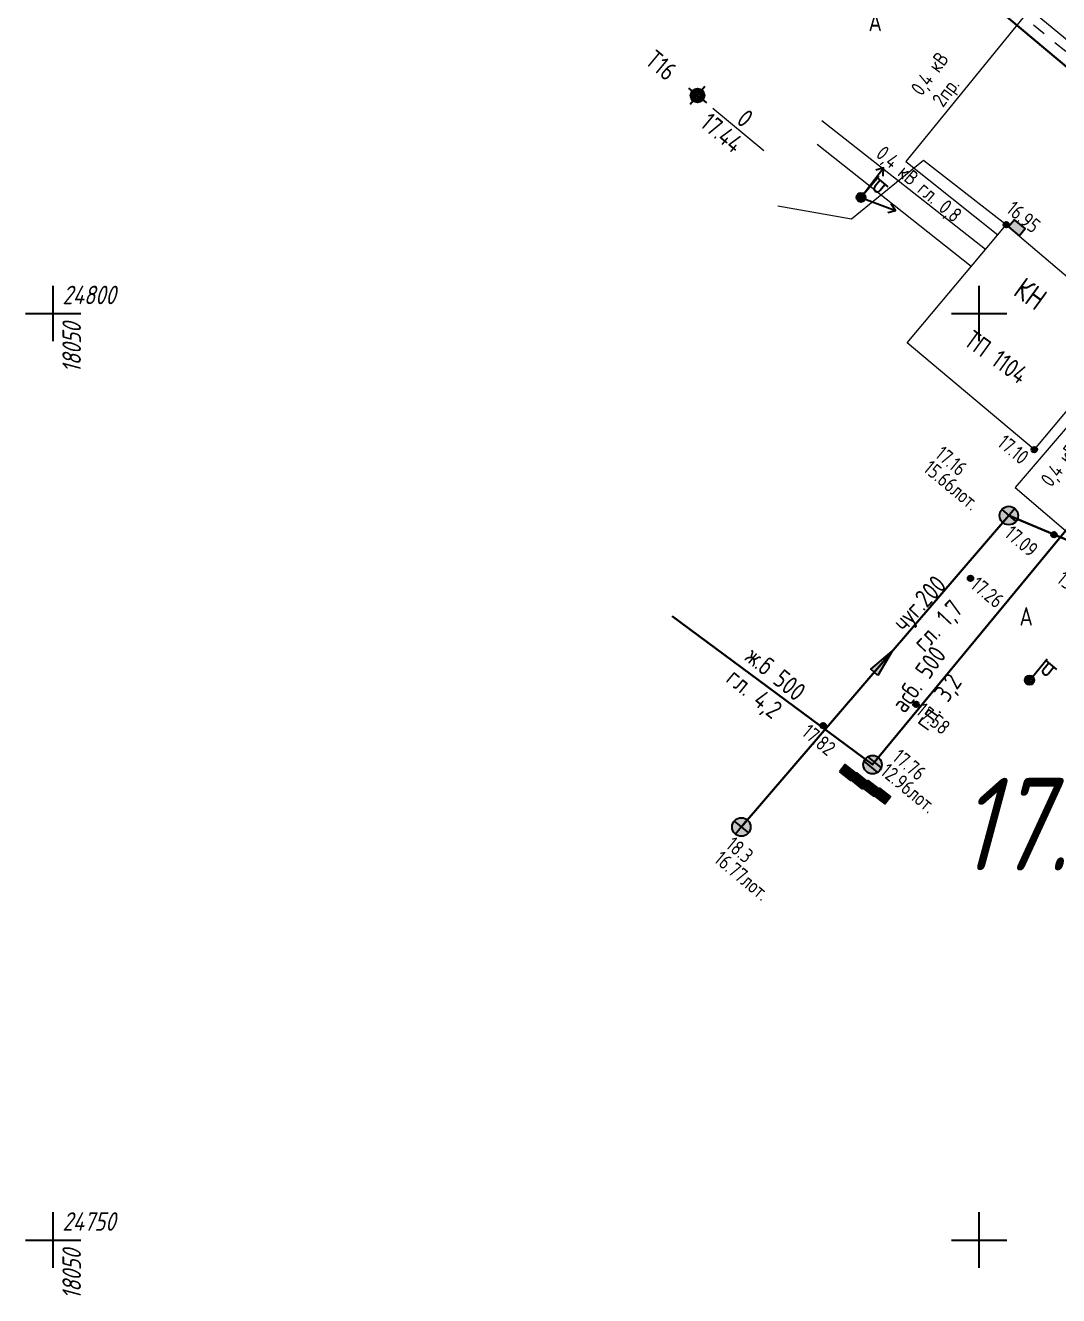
# Model space of a CAD drawing. Header units: metres. Extents: x -2 to 4153, y 0 to 2058.
# Drawn here: x 2640.5 to 2696.3, y 1753.3 to 1821.8 of the extents above; entities that cross this region are included whole.
import ezdxf
from ezdxf.enums import TextEntityAlignment as Align

# ---------------------------------------------------------------- set-up
doc = ezdxf.new("R2010")
doc.units = ezdxf.units.M
doc.linetypes.add('g5_01_5x1_5', pattern=[1.5, 0.75, -0.75])
for name, color, linetype, transparency in [('01_Геодезические пункты', 7, 'Continuous', 0.65), ('02_Сетка', 7, 'Continuous', 0.65), ('03_Здания и строения', 7, 'Continuous', 0.65), ('06_Инженерно-технические сооружения', 7, 'Continuous', 0.65), ('07_Объекты электропередачи', 7, 'Continuous', 0.65), ('10_Границы покрытий и угодий', 7, 'Continuous', 0.65), ('30_Канализация', 7, 'Continuous', 0.65), ('37_Кабель низкого напряжения', 7, 'Continuous', 0.65), ('44_Крышки колодцев', 7, 'Continuous', 0.65), ('61_Отметки высоты поверхности', 7, 'Continuous', 0.65)]:
    doc.layers.add(name, color=color, linetype=linetype, transparency=transparency)
doc.layers.add('Вспомогательный текст', color=7, linetype='Continuous', plot=False)
doc.layers.add('Сетка', color=7, linetype='Continuous')
doc.styles.add('LIKE11', font='GOST_0.TTF')
doc.styles.add('LIKE14', font='GOST_0.TTF')
doc.styles.add('LIKE17', font='GOST_0.TTF')
doc.styles.add('LIKE32', font='GOST_0.TTF')
doc.styles.add('LIKE36', font='GOST_0.TTF')
doc.styles.add('Line_GUGK', font='GOST_0.TTF')
doc.styles.get("Standard").update_dxf_attribs({"font": '', "oblique": 15})
doc.styles.get('Standard').set_extended_font_data('GOST_type_A')
doc.linetypes.add('g5_119_3', pattern='A,4,-1,[31,GUGK_2005.shx,S=0.1,R=0,X=0,Y=0],4,[31,GUGK_2005.shx,S=0.1,R=180,X=0,Y=0],-1', length=10)
doc.linetypes.add('g5_122_k', pattern='A,1,-1,1.5,-0.4,["К",Line_GUGK,S=1,R=0,X=0,Y=-0.5],-1.5,1.5,-1,4,-1,4,-1,3', length=20.9)
doc.linetypes.add('g5_122_kl', pattern='A,1,-1,1.5,-0.4,["Кл",Line_GUGK,S=1,R=0,X=0,Y=-0.5],-2.4,1.5,-1,4,-1,4,-1,3', length=21.8)

# ---------------------------------------------------------------- blocks, each defined once
blk = doc.blocks.new('g5_012')
at = {"color": 92}
for points in [[(0, -1.5), (0, 1.5)], [(-1.5, 0), (1.5, 0)]]:
    blk.add_lwpolyline(points, dxfattribs=at)
blk = doc.blocks.new('g5_115_1')
at = {"color": 0}
for points in [[(0, 0), (2, 0)], [(1.647, -0.252), (2, 0), (1.647, 0.252)]]:
    blk.add_lwpolyline(points, dxfattribs=at)
blk = doc.blocks.new('g5_330')
blk.add_hatch(color=0).paths.add_polyline_path([(0.15, 0, 1), (-0.15, 0, 1)])
at = {"color": 0}
blk.add_circle((0, 0), 0.15, dxfattribs=at)
blk = doc.blocks.new('g5_117kb')
h = blk.add_hatch(color=255)
h.paths.add_polyline_path([(0.037, 0.037), (0.461, 0.037, 0.367426), (0.037, 0.461)])
h.paths.add_polyline_path([(-0.038, 0.461, 0.367426), (-0.461, 0.037), (-0.038, 0.037)])
h.paths.add_polyline_path([(-0.038, -0.038), (-0.461, -0.038, 0.367426), (-0.038, -0.461)])
h.paths.add_polyline_path([(0.037, -0.461, 0.367426), (0.461, -0.038), (0.037, -0.038)])
at = {"color": 0}
for points in [[(-0.5, 0), (0.5, 0)], [(0, 0.5), (0, -0.5)]]:
    blk.add_lwpolyline(points, dxfattribs=at)
blk.add_circle((0, 0), 0.5, dxfattribs=at)
blk = doc.blocks.new('g5_110_1c')
h = blk.add_hatch(color=255)
edge = h.paths.add_edge_path()
edge.add_arc((0, 0), 0.212, 0, 360)
edge = h.paths.add_edge_path(flags=16)
edge.add_arc((0, 0), 0.0975, 0, 360)
h = blk.add_hatch(color=0)
edge = h.paths.add_edge_path()
edge.add_arc((0, 0), 0.06, 0, 360)
at = {"color": 0}
for p, q in [((0, 0.25), (0, 1.5)), ((0, 1.375), (0.75, 1.375))]:
    blk.add_line(p, q, dxfattribs=at)
blk.add_lwpolyline([(0.2, 1.375), (0.2, 0.932, 1.040016), (0.55, 0.932), (0.55, 1.375)], format="xyb", dxfattribs=at)
for radius in [0.25, 0.06]:
    blk.add_circle((0, 0), radius, dxfattribs=at)
blk = doc.blocks.new('g5_113a')
blk.add_hatch(color=0).paths.add_polyline_path([(-0.375, 0), (0.375, 0), (0.375, 0.5), (-0.375, 0.5)])
at = {"color": 0}
blk.add_lwpolyline([(-0.375, 0), (0.375, 0), (0.375, 0.5), (-0.375, 0.5)], close=True, dxfattribs=at)
blk = doc.blocks.new('g5_005_1')
h = blk.add_hatch(color=255)
edge = h.paths.add_edge_path()
edge.add_arc((0, 0), 0.338, 0, 360)
edge = h.paths.add_edge_path(flags=16)
edge.add_arc((0, 0), 0.1, 0, 360)
at = {"color": 0}
for p, q in [((-0.625, 0), (-0.375, 0)), ((0, 0.625), (0, 0.375)), ((0.375, 0), (0.625, 0)), ((0, -0.375), (0, -0.625))]:
    blk.add_line(p, q, dxfattribs=at)
for radius in [0.375, 0.0625]:
    blk.add_circle((0, 0), radius, dxfattribs=at)
blk = doc.blocks.new('g5_128a')
h = blk.add_hatch(color=255)
h.paths.add_polyline_path([(-0.1625, 0.2125), (-0.3375, 0.2125), (-0.3375, -0.2125), (-0.1625, -0.2125)])
h.paths.add_polyline_path([(0.0875, 0.2125), (-0.0875, 0.2125), (-0.0875, -0.2125), (0.0875, -0.2125)])
h.paths.add_polyline_path([(0.3375, 0.2125), (0.1625, 0.2125), (0.1625, -0.2125), (0.3375, -0.2125)])
at = {"color": 0}
blk.add_lwpolyline([(-0.375, -0.25), (0.375, -0.25), (0.375, 0.25), (-0.375, 0.25)], close=True, dxfattribs=at)
for points in [[(-0.125, -0.25), (-0.125, 0.25)], [(0.125, -0.25), (0.125, 0.25)]]:
    blk.add_lwpolyline(points, dxfattribs=at)
blk = doc.blocks.new('g5_117kl')
h = blk.add_hatch(color=255)
h.paths.add_polyline_path([(0.418, 0.198, 0.633652), (-0.418, 0.198)])
h.paths.add_polyline_path([(-0.446, 0.122, 0.067116), (-0.463, 0, 0.067116), (-0.446, -0.122), (0.446, -0.122, 0.067116), (0.463, 0, 0.067116), (0.446, 0.122)])
h.paths.add_polyline_path([(-0.418, -0.198, 0.633652), (0.418, -0.198)])
at = {"color": 0}
for p, q in [((-0.474, 0.16), (0.474, 0.16)), ((-0.474, -0.16), (0.474, -0.16))]:
    blk.add_line(p, q, dxfattribs=at)
blk.add_circle((0, 0), 0.5, dxfattribs=at)
blk = doc.blocks.new('g5_122_3')
blk.add_hatch(color=0).paths.add_polyline_path([(0, -0.25), (0, 0.25), (1.5, 0)])
at = {"color": 0}
blk.add_lwpolyline([(0, -0.25), (0, 0.25), (1.5, 0), (0, -0.25)], dxfattribs=at)

msp = doc.modelspace()

# ---------------------------------------------------------------- linework, layer by layer
at = {"layer": '01_Геодезические пункты', "color": 7, "lineweight": 20, "flags": 128}
msp.add_lwpolyline([(2680.403, 1815.044), (2677.654, 1817.333)], dxfattribs=at)
at = {"layer": '03_Здания и строения', "color": 7, "linetype": 'Continuous', "lineweight": 20, "flags": 128}
for points in [[(2709.991, 1816.674), (2707.337, 1819.023), (2698.843, 1825.974), (2698.201, 1826.559), (2695.052, 1822.447), (2706.704, 1812.864), (2709.991, 1816.674)], [(2693.492, 1811.054), (2700.306, 1805.262), (2695.002, 1798.92), (2688.148, 1804.681), (2693.492, 1811.054)]]:
    msp.add_lwpolyline(points, dxfattribs=at)
at = {"layer": '10_Границы покрытий и угодий', "color": 7, "linetype": 'g5_01_5x1_5', "lineweight": 20, "flags": 128}
msp.add_lwpolyline([(2712.744, 1815.581), (2706.176, 1812.584), (2693.017, 1823.43), (2692.533, 1823.793)], dxfattribs=at)
at = {"layer": '30_Канализация', "color": 32, "linetype": 'g5_122_k', "lineweight": 30, "flags": 128}
msp.add_lwpolyline([(2679.185, 1778.554), (2693.63, 1795.36), (2697.689, 1793.655), (2715.302, 1812.832), (2729.142, 1801.607), (2757.485, 1834.508)], dxfattribs=at)
at = {"layer": '30_Канализация', "color": 32, "linetype": 'g5_122_kl', "lineweight": 30, "flags": 128}
for points in [[(2687.637, 1827.219), (2708.94, 1809.361)], [(2675.459, 1789.929), (2686.272, 1781.919), (2708.94, 1809.361)]]:
    msp.add_lwpolyline(points, dxfattribs=at)
at = {"layer": '37_Кабель низкого напряжения', "color": 1, "linetype": 'g5_119_3', "lineweight": 20, "flags": 128}
for points in [[(2709.163, 1924.267), (2696.502, 1908.58), (2737.612, 1875.269), (2688.064, 1814.474), (2693.037, 1810.512)], [(2692.366, 1809.712), (2683.539, 1816.662)], [(2691.603, 1808.801), (2683.287, 1815.386)], [(2693.492, 1811.054), (2689.017, 1814.522), (2685.127, 1811.363), (2681.16, 1812.057)], [(2698.584, 1803.203), (2699.039, 1802.785), (2693.967, 1796.879), (2702.314, 1789.743)]]:
    msp.add_lwpolyline(points, dxfattribs=at)

# ---------------------------------------------------------------- block references
at = {"layer": '01_Геодезические пункты', "color": 7, "linetype": 'Continuous', "lineweight": 20, "rotation": 320.2244407250127}
msp.add_blockref('g5_005_1', (2676.817, 1818.03, 17.445), dxfattribs=at)
at = {"layer": '02_Сетка', "color": 92, "linetype": 'Continuous', "lineweight": 15, "ltscale": 0.5}
for p in [(2642.029, 1806.265), (2692.029, 1806.265), (2642.029, 1756.265), (2692.029, 1756.265)]:
    msp.add_blockref('g5_012', p, dxfattribs=at)
at = {"layer": '06_Инженерно-технические сооружения', "color": 7, "linetype": 'Continuous', "lineweight": 20}
for p, rotation in [((2684.935, 1781.5, 17.669), 321.6950619219023), ((2685.555, 1781.052, 17.669), 320.7933090504353), ((2686.179, 1780.639, 17.771), 322.4517867792394), ((2686.798, 1780.227, 17.792), 322.2173429107316)]:
    msp.add_blockref('g5_128a', p, dxfattribs=dict(at, rotation=rotation))
at = {"layer": '07_Объекты электропередачи', "color": 7, "linetype": 'Continuous', "lineweight": 20}
for name, p, rotation in [('g5_110_1c', (2685.645, 1812.531, 17.315), 320.2244407250127), ('g5_115_1', (2685.645, 1812.531, 17.315), 52.51059679189558), ('g5_115_1', (2685.645, 1812.531, 17.315), 339.491547412249), ('g5_113a', (2693.907, 1810.701), 320.1306380070104), ('g5_110_1c', (2694.747, 1786.474, 17.418), 320.2244407250127)]:
    msp.add_blockref(name, p, dxfattribs=dict(at, rotation=rotation))
at = {"layer": '30_Канализация', "color": 7, "linetype": 'Continuous', "lineweight": 20, "rotation": 49.31975097771907}
msp.add_blockref('g5_122_3', (2686.36, 1786.902), dxfattribs=at)
at = {"layer": '44_Крышки колодцев', "color": 7, "linetype": 'Continuous', "lineweight": 20, "rotation": 320.2244407250127}
for name, p in [('g5_117kb', (2693.63, 1795.36, 17.159)), ('g5_117kl', (2686.272, 1781.919, 17.764)), ('g5_117kb', (2679.185, 1778.554, 18.296))]:
    msp.add_blockref(name, p, dxfattribs=at)
at = {"layer": '61_Отметки высоты поверхности', "color": 7, "linetype": 'Continuous', "lineweight": 20, "rotation": 320.2244407250127}
for p in [(2693.492, 1811.054, 16.949), (2695.002, 1798.92, 17.104), (2696.068, 1794.326, 17.088), (2691.56, 1791.973, 17.26), (2688.619, 1785.174, 17.585), (2683.606, 1784.019, 17.823)]:
    msp.add_blockref('g5_330', p, dxfattribs=at)

# ---------------------------------------------------------------- texts
at = {"color": 7, "linetype": 'Continuous', "lineweight": 15, "ltscale": 0.5, "style": 'LIKE11'}
for s, p in [('17.16', (2689.589, 1798.561)), ('15.66лот.', (2688.949, 1797.792)), ('15.69', (2696.154, 1791.81)), ('17.76', (2687.28, 1782.208)), ('12.96лот.', (2686.64, 1781.44)), ('18.3', (2678.289, 1777.478)), ('16.77лот.', (2677.649, 1776.71))]:
    msp.add_text(s, height=0.8, rotation=320.22443, dxfattribs=at).set_placement(p)
at = {"layer": '01_Геодезические пункты', "color": 7, "linetype": 'Continuous', "lineweight": 20, "ltscale": 0.5, "style": 'LIKE36'}
for s, p in [('T16', (2673.911, 1819.798)), ('0', (2678.859, 1816.59)), ('17.44', (2676.897, 1816.402))]:
    msp.add_text(s, height=1, rotation=320.22443, dxfattribs=at).set_placement(p)
at = {"layer": '03_Здания и строения', "color": 7, "linetype": 'Continuous', "lineweight": 15}
for s, height, style, p in [('КН', 1.2, 'LIKE14', (2693.802, 1807.309)), ('ТП 1104', 1, 'LIKE11', (2691.144, 1804.607))]:
    msp.add_text(s, height=height, rotation=324.10283, dxfattribs=dict(at, style=style)).set_placement(p)
at = {"layer": '07_Объекты электропередачи', "color": 7, "linetype": 'Continuous', "lineweight": 15, "style": 'LIKE11'}
for s, p in [('0,4 кВ', (2688.922, 1817.951)), ('2пр.', (2690.072, 1817.342))]:
    msp.add_text(s, height=0.8, rotation=53.52862, dxfattribs=at).set_placement(p)
at = {"layer": '10_Границы покрытий и угодий', "color": 7, "linetype": 'Continuous', "lineweight": 15, "style": 'LIKE11'}
for p in [(2686.052, 1821.499), (2694.203, 1789.423)]:
    msp.add_text('А', height=1, dxfattribs=at).set_placement(p)
at = {"layer": '30_Канализация', "color": 12, "linetype": 'Continuous', "lineweight": 15, "style": 'LIKE32'}
for s, p in [('чуг.200', (2687.981, 1789.038)), ('гл. 1,7', (2689.069, 1787.938))]:
    msp.add_text(s, height=1, rotation=46.90625, dxfattribs=at).set_placement(p)
at = {"layer": '30_Канализация', "color": 42, "linetype": 'Continuous', "lineweight": 15, "style": 'LIKE32'}
for s, rotation, p in [('ж.б 500', 320.62025, (2679.316, 1787.594)), ('асб. 500', 54.46271, (2688.011, 1784.632)), ('гл. 4,2', 320.62025, (2678.289, 1786.437)), ('гл. 3,2', 54.46271, (2689.235, 1783.685))]:
    msp.add_text(s, height=1, rotation=rotation, dxfattribs=at).set_placement(p)
at = {"layer": '37_Кабель низкого напряжения', "color": 1, "linetype": 'Continuous', "lineweight": 15, "style": 'LIKE32'}
for rotation, p in [(319.44259, (2686.393, 1814.771)), (52.7486, (2695.92, 1796.843))]:
    msp.add_text('0,4 кВ гл. 0,8', height=0.8, rotation=rotation, dxfattribs=at).set_placement(p)
at = {"layer": '61_Отметки высоты поверхности', "color": 7, "linetype": 'Continuous', "lineweight": 15, "ltscale": 0.5, "style": 'LIKE17'}
for s, p in [('16.95', (2693.428, 1811.782)), ('17.10', (2692.949, 1799.172)), ('17.09', (2693.334, 1794.27)), ('17.26', (2691.496, 1791.506)), ('17.58', (2688.556, 1784.707)), ('17.82', (2682.39, 1783.552))]:
    msp.add_text(s, height=0.8, rotation=320.22443, dxfattribs=at).set_placement(p)
at = {"layer": 'Вспомогательный текст', "color": 6, "linetype": 'ByBlock', "lineweight": 60, "insert": (2690.839, 1781.211), "char_height": 5, "attachment_point": 1}
msp.add_mtext_dynamic_manual_height_columns('17.76', width=22.4107, gutter_width=12.5, heights=[0], dxfattribs=at)
at = {"layer": 'Сетка', "color": 3, "oblique": 15}
for s, p in [('24800', (2642.529, 1806.765)), ('24750', (2642.529, 1756.765))]:
    msp.add_text(s, height=1, dxfattribs=at).set_placement(p)
for p in [(2642.529, 1805.765), (2642.529, 1755.765)]:
    msp.add_text('18050', height=1, rotation=90, dxfattribs=at).set_placement(p, align=Align.TOP_RIGHT)

doc.saveas('drawing.dxf')
